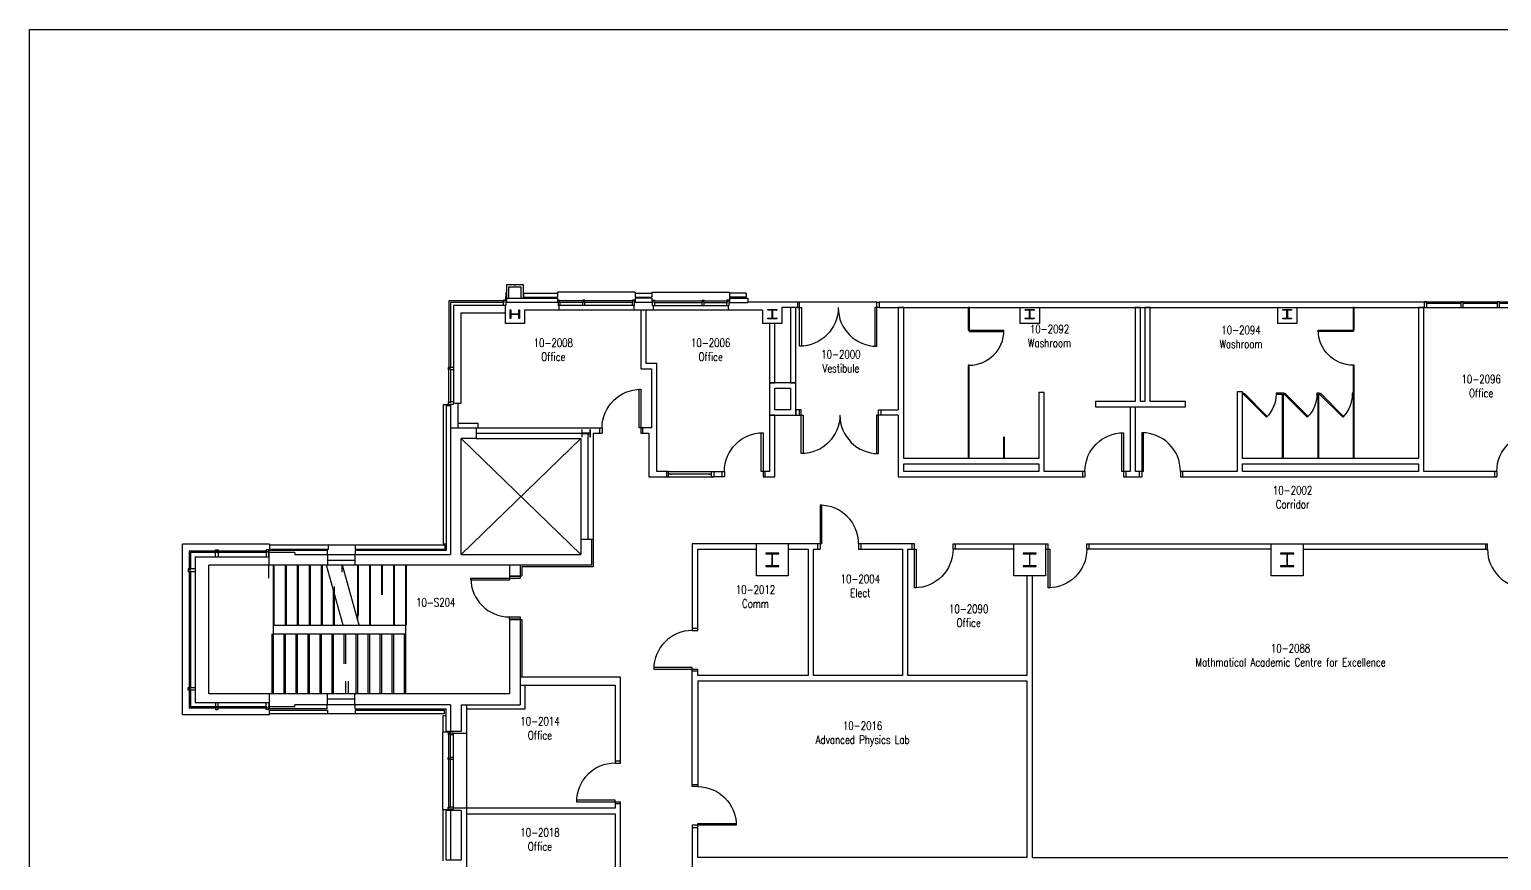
# Model space of a CAD drawing. Extents: x 11182 to 734459, y -1391328 to 152085.
# Drawn here: x 211178 to 245489, y -1088320 to -1068952 of the extents above; entities that cross this region are included whole.
import ezdxf
from ezdxf.enums import TextEntityAlignment as Align

# ---------------------------------------------------------------- set-up
doc = ezdxf.new("R2010")
doc.units = 0
doc.header["$LTSCALE"] = 500
doc.header["$MEASUREMENT"] = 0
doc.layers.add('0_Defpoints', color=106, linetype='CONTINUOUS', plot=False)
for name, color, linetype in [('0_room_data', 7, 'CONTINUOUS'), ('1_Wall_Exist', 251, 'CONTINUOUS'), ('3_Text', 7, 'CONTINUOUS')]:
    doc.layers.add(name, color=color, linetype=linetype)
doc.styles.add('1_200', font='simplex.shx', dxfattribs={"width": 0.75, "height": 460})

# ---------------------------------------------------------------- blocks, each defined once
blk = doc.blocks.new('room_data')
at = {"layer": '3_Text', "style": '1_200', "width": 0.75}
for tag, p in [('ROOMNUM', (0, 0)), ('ROOMUSE', (0, -575))]:
    blk.add_attdef(tag, text='', height=345, dxfattribs=at).set_placement(p, align=Align.MIDDLE_CENTER)

msp = doc.modelspace()

# ---------------------------------------------------------------- linework, layer by layer
at = {"layer": '0_Defpoints'}
msp.add_lwpolyline([(211178, -1068952), (268813, -1068952), (268813, -1105967), (211178, -1105967)], close=True, dxfattribs=at)
at = {"layer": '1_Wall_Exist'}
for p, q in [((222296, -1074898), (222296, -1075313)), ((222296, -1074898), (222486, -1074898)), ((222486, -1074898), (222486, -1074908)), ((222486, -1074908), (222496, -1074908)), ((222496, -1074908), (222496, -1074898)), ((222496, -1074898), (222686, -1074898)), ((222686, -1074898), (222686, -1075213)), ((222245, -1075276), (220954, -1075276)), ((220954, -1075276), (220954, -1076844)), ((222281, -1075257), (222231, -1075257)), ((222231, -1075276), (222231, -1075257)), ((222245, -1075313), (222245, -1075276)), ((222284, -1075263), (222269, -1075263)), ((222269, -1075263), (222269, -1075264)), ((222269, -1075264), (222285, -1075264)), ((222281, -1075257), (222281, -1075386)), ((222289, -1075079), (222284, -1075263)), ((222285, -1075264), (222290, -1075080)), ((222294, -1075079), (222289, -1075079)), ((222290, -1075080), (222293, -1075080)), ((222293, -1075080), (222293, -1075088)), ((222293, -1075088), (222294, -1075088)), ((222294, -1075088), (222294, -1075079)), ((222296, -1075213), (223486, -1075213)), ((222350, -1075213), (222350, -1074952)), ((222350, -1074952), (222632, -1074952)), ((222632, -1074952), (222632, -1075213)), ((222696, -1075098), (223486, -1075098)), ((222696, -1075098), (222696, -1075188)), ((222696, -1075188), (223486, -1075188)), ((223486, -1075073), (223486, -1075188)), ((225296, -1075073), (223486, -1075073)), ((223486, -1075213), (223486, -1075313)), ((223501, -1075257), (223501, -1075386)), ((223501, -1075257), (223551, -1075257)), ((224090, -1075276), (223538, -1075276)), ((223538, -1075313), (223538, -1075276)), ((223551, -1075276), (223551, -1075257)), ((224126, -1075257), (224076, -1075257)), ((224076, -1075276), (224076, -1075257)), ((224090, -1075313), (224090, -1075276)), ((225245, -1075276), (224115, -1075276)), ((224115, -1075313), (224115, -1075276)), ((224126, -1075276), (224126, -1075257)), ((225281, -1075257), (225231, -1075257)), ((225231, -1075276), (225231, -1075257)), ((225245, -1075313), (225245, -1075276)), ((225281, -1075386), (225281, -1075257)), ((225296, -1075073), (225296, -1075188)), ((225296, -1075098), (225686, -1075098)), ((225296, -1075188), (225686, -1075188)), ((225686, -1075213), (225296, -1075213)), ((225296, -1075213), (225296, -1075313)), ((225686, -1075073), (225686, -1075188)), ((225686, -1075073), (227496, -1075073)), ((225686, -1075213), (225686, -1075313)), ((225701, -1075257), (225751, -1075257)), ((225701, -1075386), (225701, -1075257)), ((225738, -1075276), (226868, -1075276)), ((225738, -1075313), (225738, -1075276)), ((225751, -1075276), (225751, -1075257)), ((226856, -1075257), (226906, -1075257)), ((226856, -1075276), (226856, -1075257)), ((226868, -1075313), (226868, -1075276)), ((226893, -1075276), (227445, -1075276)), ((226893, -1075313), (226893, -1075276)), ((226906, -1075276), (226906, -1075257)), ((227481, -1075257), (227431, -1075257)), ((227431, -1075276), (227431, -1075257)), ((227445, -1075313), (227445, -1075276)), ((227481, -1075257), (227481, -1075386)), ((227496, -1075073), (227496, -1075188)), ((227886, -1075098), (227496, -1075098)), ((227886, -1075188), (227496, -1075188)), ((227496, -1075213), (227496, -1075313)), ((227496, -1075213), (227920, -1075213)), ((227886, -1075098), (227886, -1075188)), ((227920, -1075213), (227920, -1075313)), ((222245, -1075313), (220991, -1075313)), ((220991, -1075313), (220991, -1076844)), ((222281, -1075386), (221064, -1075386)), ((221064, -1075386), (221064, -1077683)), ((221232, -1075554), (222265, -1075554)), ((221232, -1075554), (221232, -1077667)), ((222231, -1075386), (222231, -1075313)), ((222265, -1075386), (222265, -1075804)), ((223501, -1075313), (222281, -1075313)), ((222383, -1075691), (222383, -1075485)), ((222383, -1075485), (222397, -1075485)), ((222400, -1075488), (222400, -1075580)), ((222400, -1075596), (222400, -1075688)), ((222403, -1075583), (222579, -1075583)), ((222579, -1075593), (222403, -1075593)), ((222582, -1075580), (222582, -1075488)), ((222582, -1075688), (222582, -1075596)), ((222585, -1075485), (222599, -1075485)), ((222599, -1075485), (222599, -1075691)), ((222717, -1075494), (222717, -1075804)), ((228265, -1075494), (222717, -1075494)), ((225281, -1075386), (223501, -1075386)), ((223517, -1075386), (223517, -1075494)), ((224090, -1075313), (223538, -1075313)), ((223551, -1075386), (223551, -1075313)), ((224076, -1075386), (224076, -1075313)), ((225245, -1075313), (224115, -1075313)), ((224126, -1075386), (224126, -1075313)), ((225231, -1075386), (225231, -1075313)), ((225265, -1075386), (225265, -1075494)), ((225701, -1075313), (225281, -1075313)), ((225429, -1075494), (225429, -1076864)), ((225554, -1076739), (225554, -1075494)), ((225701, -1075386), (227481, -1075386)), ((225717, -1075386), (225717, -1075494)), ((225738, -1075313), (226868, -1075313)), ((225751, -1075386), (225751, -1075313)), ((226856, -1075386), (226856, -1075313)), ((226893, -1075313), (227445, -1075313)), ((226906, -1075386), (226906, -1075313)), ((227431, -1075386), (227431, -1075313)), ((227465, -1075386), (227465, -1075494)), ((227481, -1075313), (227923, -1075313)), ((229079, -1075310), (227920, -1075310)), ((228265, -1075494), (228265, -1075804)), ((228388, -1075494), (228388, -1075480)), ((228388, -1075480), (228594, -1075480)), ((228483, -1075497), (228391, -1075497)), ((228486, -1075675), (228486, -1075500)), ((228496, -1075500), (228496, -1075675)), ((228591, -1075497), (228499, -1075497)), ((228594, -1075480), (228594, -1075494)), ((228717, -1075435), (228717, -1075804)), ((229079, -1075435), (228717, -1075435)), ((229044, -1075435), (228919, -1075435)), ((228919, -1075435), (228919, -1077188)), ((229044, -1077938), (229044, -1075435)), ((229079, -1075310), (229079, -1075435)), ((229129, -1075310), (229079, -1075310)), ((229079, -1075310), (229079, -1075435)), ((229079, -1075435), (229174, -1075435)), ((230929, -1075310), (229129, -1075310)), ((229129, -1076335), (229129, -1075310)), ((229174, -1075435), (229174, -1076335)), ((230929, -1075435), (230885, -1075435)), ((230885, -1075435), (230885, -1076335)), ((230929, -1076335), (230929, -1075310)), ((230929, -1075310), (230980, -1075310)), ((230980, -1075435), (230929, -1075435)), ((230980, -1075310), (230980, -1075434)), ((243696, -1075310), (230980, -1075310)), ((230980, -1075310), (230980, -1075435)), ((230980, -1075434), (243696, -1075434)), ((231554, -1075434), (231429, -1075434)), ((231429, -1075434), (231429, -1077813)), ((231554, -1078950), (231554, -1075434)), ((233079, -1075434), (233054, -1075434)), ((233054, -1075434), (233054, -1075963)), ((233079, -1075434), (233079, -1075988)), ((234265, -1075434), (234265, -1075804)), ((234388, -1075494), (234388, -1075480)), ((234388, -1075480), (234594, -1075480)), ((234483, -1075497), (234391, -1075497)), ((234486, -1075675), (234486, -1075500)), ((234496, -1075500), (234496, -1075675)), ((234591, -1075497), (234499, -1075497)), ((234594, -1075480), (234594, -1075494)), ((234717, -1075434), (234717, -1075804)), ((237075, -1075434), (236950, -1075434)), ((236950, -1075434), (236950, -1077625)), ((237075, -1077625), (237075, -1075434)), ((237300, -1075434), (237175, -1075434)), ((237175, -1075434), (237175, -1077625)), ((237300, -1077625), (237300, -1075434)), ((240265, -1075434), (240265, -1075804)), ((240388, -1075494), (240388, -1075480)), ((240388, -1075480), (240594, -1075480)), ((240483, -1075497), (240391, -1075497)), ((240486, -1075675), (240486, -1075500)), ((240496, -1075500), (240496, -1075675)), ((240591, -1075497), (240499, -1075497)), ((240594, -1075480), (240594, -1075494)), ((240717, -1075434), (240717, -1075804)), ((242054, -1075434), (242028, -1075434)), ((242028, -1075434), (242028, -1075988)), ((242054, -1075963), (242054, -1075434)), ((243679, -1075434), (243554, -1075434)), ((243554, -1075434), (243554, -1078950)), ((243679, -1079250), (243679, -1075434)), ((243696, -1075289), (243748, -1075289)), ((243696, -1075434), (243696, -1075289)), ((243696, -1075434), (250214, -1075434)), ((243732, -1075332), (243732, -1075304)), ((244545, -1075304), (243732, -1075304)), ((243732, -1075332), (244545, -1075332)), ((243748, -1075304), (243748, -1075289)), ((243748, -1075434), (243748, -1075332)), ((244545, -1075434), (244545, -1075289)), ((244545, -1075289), (244595, -1075289)), ((244595, -1075434), (244595, -1075289)), ((245390, -1075304), (244595, -1075304)), ((244595, -1075332), (245390, -1075332)), ((245390, -1075289), (245442, -1075289)), ((245392, -1075434), (245392, -1075289)), ((245442, -1075434), (245442, -1075289)), ((246250, -1075304), (245442, -1075304)), ((245442, -1075332), (246250, -1075332)), ((222717, -1075804), (222265, -1075804)), ((222397, -1075691), (222383, -1075691)), ((222599, -1075691), (222585, -1075691)), ((228717, -1075804), (228265, -1075804)), ((228388, -1075696), (228388, -1075681)), ((228594, -1075696), (228388, -1075696)), ((228391, -1075678), (228483, -1075678)), ((228426, -1075804), (228426, -1079250)), ((228499, -1075678), (228591, -1075678)), ((228551, -1077188), (228551, -1075804)), ((228594, -1075681), (228594, -1075696)), ((233054, -1075963), (233892, -1075963)), ((233892, -1075988), (233892, -1075963)), ((234717, -1075804), (234265, -1075804)), ((234388, -1075696), (234388, -1075681)), ((234594, -1075696), (234388, -1075696)), ((234391, -1075678), (234483, -1075678)), ((234499, -1075678), (234591, -1075678)), ((234594, -1075681), (234594, -1075696)), ((240717, -1075804), (240265, -1075804)), ((240388, -1075696), (240388, -1075681)), ((240594, -1075696), (240388, -1075696)), ((240391, -1075678), (240483, -1075678)), ((240499, -1075678), (240591, -1075678)), ((240594, -1075681), (240594, -1075696)), ((241215, -1075988), (241215, -1075963)), ((241215, -1075963), (242054, -1075963)), ((233079, -1075988), (233892, -1075988)), ((242028, -1075988), (241215, -1075988)), ((229174, -1076335), (229129, -1076335)), ((230885, -1076335), (230929, -1076335)), ((220935, -1076833), (220935, -1076883)), ((220954, -1076833), (220935, -1076833)), ((220954, -1076883), (220935, -1076883)), ((220991, -1076844), (220954, -1076844)), ((220954, -1077644), (220954, -1076869)), ((220991, -1076869), (220954, -1076869)), ((221064, -1076833), (220991, -1076833)), ((220991, -1076869), (220991, -1077644)), ((221064, -1076883), (220991, -1076883)), ((225429, -1076864), (225676, -1076864)), ((225801, -1076739), (225554, -1076739)), ((225676, -1076864), (225676, -1078238)), ((225801, -1079250), (225801, -1076739)), ((233079, -1076775), (233054, -1076775)), ((233054, -1076775), (233054, -1078950)), ((233079, -1078950), (233079, -1076775)), ((242054, -1076775), (242028, -1076775)), ((242028, -1076775), (242028, -1077425)), ((242054, -1078950), (242054, -1076775)), ((229044, -1077188), (228426, -1077188)), ((228426, -1077188), (228551, -1077188)), ((228551, -1077313), (228919, -1077313)), ((228551, -1077813), (228551, -1077313)), ((228919, -1077188), (229044, -1077188)), ((228919, -1077313), (228919, -1077813)), ((220935, -1077633), (220935, -1077683)), ((220954, -1077633), (220935, -1077633)), ((220991, -1077644), (220954, -1077644)), ((221064, -1077633), (220991, -1077633)), ((221232, -1077667), (221093, -1077667)), ((221172, -1078238), (221172, -1077667)), ((225386, -1078238), (225386, -1077338)), ((225386, -1077338), (225426, -1077338)), ((225426, -1077338), (225426, -1078363)), ((234829, -1077410), (234704, -1077410)), ((234704, -1077410), (234704, -1078950)), ((234829, -1079250), (234829, -1077410)), ((236950, -1077625), (236025, -1077625)), ((236025, -1077625), (236025, -1077750)), ((237175, -1077625), (237075, -1077625)), ((238125, -1077625), (237300, -1077625)), ((238125, -1077750), (238125, -1077625)), ((239328, -1077399), (239328, -1079250)), ((239453, -1077399), (239328, -1077399)), ((239453, -1078950), (239453, -1077399)), ((239472, -1077425), (239453, -1077425)), ((239453, -1077450), (239472, -1077450)), ((239472, -1077450), (239472, -1077425)), ((239472, -1077450), (239490, -1077432)), ((240011, -1077989), (239472, -1077450)), ((239490, -1077432), (240029, -1077971)), ((240422, -1077425), (240234, -1077425)), ((240234, -1077425), (240234, -1077450)), ((240234, -1077450), (240378, -1077450)), ((240378, -1077450), (240378, -1078950)), ((240404, -1077450), (240422, -1077450)), ((240404, -1078950), (240404, -1077450)), ((240422, -1077450), (240422, -1077425)), ((240422, -1077450), (240440, -1077432)), ((240961, -1077989), (240422, -1077450)), ((240440, -1077432), (240979, -1077971)), ((241247, -1077425), (241184, -1077425)), ((241184, -1077425), (241184, -1077450)), ((241184, -1077450), (241203, -1077450)), ((241203, -1077450), (241203, -1078950)), ((241229, -1077450), (241247, -1077450)), ((241229, -1078950), (241229, -1077450)), ((241247, -1077450), (241247, -1077425)), ((241247, -1077450), (241265, -1077432)), ((241786, -1077989), (241247, -1077450)), ((241265, -1077432), (241804, -1077971)), ((242028, -1077425), (242009, -1077425)), ((242009, -1077425), (242009, -1077450)), ((242009, -1077450), (242028, -1077450)), ((242028, -1077450), (242028, -1078950)), ((220991, -1077698), (220821, -1077698)), ((220821, -1077698), (220821, -1080938)), ((220891, -1077713), (220891, -1081088)), ((220891, -1077713), (220991, -1077713)), ((220935, -1077683), (221064, -1077683)), ((220991, -1077683), (220991, -1081188)), ((228551, -1077938), (228426, -1077938)), ((228426, -1077938), (229044, -1077938)), ((228919, -1077813), (228551, -1077813)), ((228551, -1079375), (228551, -1077938)), ((229044, -1077813), (229044, -1077938)), ((229167, -1077813), (229044, -1077813)), ((229044, -1077938), (229211, -1077938)), ((229116, -1077813), (229116, -1077938)), ((229167, -1078838), (229167, -1077813)), ((229211, -1077938), (229211, -1078838)), ((231429, -1077938), (230922, -1077938)), ((230922, -1077938), (230922, -1078838)), ((230967, -1078838), (230967, -1077813)), ((230967, -1077813), (231429, -1077813)), ((231018, -1077813), (231018, -1077938)), ((231429, -1077938), (231429, -1079375)), ((236025, -1077750), (238125, -1077750)), ((236829, -1077750), (236829, -1079250)), ((236954, -1079250), (236954, -1077750)), ((240029, -1077971), (240011, -1077989)), ((240979, -1077971), (240961, -1077989)), ((241804, -1077971), (241786, -1077989)), ((220991, -1078238), (224526, -1078238)), ((221172, -1078130), (221638, -1078130)), ((221591, -1078238), (221591, -1078488)), ((221591, -1078363), (224189, -1078363)), ((221638, -1078238), (221638, -1078130)), ((224058, -1078280), (224050, -1078280)), ((224050, -1078280), (224050, -1078445)), ((224061, -1078357), (224061, -1078283)), ((224238, -1078360), (224064, -1078360)), ((224064, -1078366), (224238, -1078366)), ((224189, -1078363), (224189, -1080838)), ((224241, -1078283), (224241, -1078357)), ((224251, -1078280), (224244, -1078280)), ((224251, -1078445), (224251, -1078280)), ((224314, -1078363), (224314, -1081476)), ((224314, -1078363), (224526, -1078363)), ((224476, -1078363), (224476, -1078238)), ((224526, -1078238), (224526, -1078363)), ((225676, -1078238), (225386, -1078238)), ((225426, -1078363), (225617, -1078363)), ((225476, -1078363), (225476, -1078238)), ((225617, -1078363), (225617, -1079375)), ((228236, -1079250), (228236, -1078350)), ((228236, -1078350), (228276, -1078350)), ((228276, -1078350), (228276, -1079375)), ((236639, -1079250), (236639, -1078350)), ((236639, -1078350), (236679, -1078350)), ((236679, -1078350), (236679, -1079375)), ((237144, -1078350), (237104, -1078350)), ((237104, -1078350), (237104, -1079375)), ((237144, -1079250), (237144, -1078350)), ((221241, -1081188), (221241, -1078488)), ((224026, -1081188), (221241, -1078488)), ((224026, -1078488), (221241, -1081188)), ((221591, -1078488), (221241, -1078488)), ((221591, -1078488), (224026, -1078488)), ((224026, -1078488), (224026, -1080838)), ((224050, -1078445), (224058, -1078445)), ((224061, -1078442), (224061, -1078369)), ((224241, -1078369), (224241, -1078442)), ((224244, -1078445), (224251, -1078445)), ((233904, -1078450), (233879, -1078450)), ((233879, -1078450), (233879, -1078950)), ((233904, -1078950), (233904, -1078450)), ((229211, -1078838), (229167, -1078838)), ((230922, -1078838), (230967, -1078838)), ((234704, -1078950), (231554, -1078950)), ((243554, -1078950), (239453, -1078950)), ((225617, -1079375), (226076, -1079375)), ((226076, -1079250), (225801, -1079250)), ((226026, -1079250), (227126, -1079250)), ((226026, -1079250), (226026, -1079375)), ((226026, -1079375), (227126, -1079375)), ((226076, -1079375), (226076, -1079250)), ((227076, -1079250), (227376, -1079250)), ((227076, -1079375), (227076, -1079250)), ((227376, -1079375), (227076, -1079375)), ((227126, -1079250), (227126, -1079375)), ((227326, -1079375), (227326, -1079250)), ((227376, -1079250), (227376, -1079375)), ((228426, -1079250), (228236, -1079250)), ((228276, -1079375), (228551, -1079375)), ((228326, -1079375), (228326, -1079250)), ((231429, -1079375), (235779, -1079375)), ((231554, -1079250), (231554, -1079075)), ((231554, -1079075), (234704, -1079075)), ((234704, -1079250), (231554, -1079250)), ((234704, -1079075), (234704, -1079250)), ((235779, -1079250), (234829, -1079250)), ((235729, -1079375), (235729, -1079250)), ((235779, -1079250), (235779, -1079375)), ((236829, -1079250), (236639, -1079250)), ((236679, -1079375), (237104, -1079375)), ((236729, -1079250), (236729, -1079375)), ((237144, -1079250), (236954, -1079250)), ((237054, -1079375), (237054, -1079250)), ((239328, -1079250), (238004, -1079250)), ((238004, -1079250), (238004, -1079375)), ((238004, -1079375), (243679, -1079375)), ((238054, -1079250), (238054, -1079375)), ((239453, -1079250), (239453, -1079075)), ((239453, -1079075), (243554, -1079075)), ((243554, -1079250), (239453, -1079250)), ((243554, -1079075), (243554, -1079250)), ((245379, -1079250), (243679, -1079250)), ((243679, -1079375), (245379, -1079375)), ((245329, -1079375), (245329, -1079250)), ((245379, -1079250), (245379, -1079375)), ((229644, -1080040), (229604, -1080040)), ((229604, -1080040), (229604, -1081065)), ((229644, -1080940), (229644, -1080040)), ((214746, -1084928), (214746, -1080948)), ((216771, -1080948), (214746, -1080948)), ((214905, -1081107), (214905, -1081540)), ((216711, -1081107), (214905, -1081107)), ((215513, -1081107), (215513, -1081079)), ((215513, -1081079), (215577, -1081079)), ((215530, -1081107), (215513, -1081107)), ((215530, -1081138), (215530, -1081107)), ((215558, -1081107), (215558, -1081138)), ((215577, -1081079), (215577, -1081107)), ((216756, -1081079), (216692, -1081079)), ((216692, -1081079), (216692, -1081107)), ((216711, -1081107), (216711, -1081138)), ((216739, -1081138), (216739, -1081107)), ((216739, -1081107), (216756, -1081107)), ((216756, -1081107), (216756, -1081079)), ((216766, -1081438), (216766, -1081088)), ((216766, -1081088), (218121, -1081088)), ((216771, -1080948), (216771, -1081063)), ((218151, -1080973), (216771, -1080973)), ((216771, -1081063), (218151, -1081063)), ((218121, -1081088), (218121, -1081188)), ((218771, -1080973), (218151, -1080973)), ((218151, -1081063), (218151, -1080973)), ((220866, -1080973), (218771, -1080973)), ((218771, -1080973), (218771, -1081063)), ((218771, -1081063), (220866, -1081063)), ((218771, -1081088), (218771, -1081188)), ((218771, -1081088), (220891, -1081088)), ((220821, -1080938), (220891, -1080938)), ((220866, -1081063), (220866, -1080973)), ((224026, -1080838), (224026, -1081188)), ((224314, -1080838), (224026, -1080838)), ((224276, -1080838), (224276, -1081438)), ((229644, -1080940), (226628, -1080940)), ((226628, -1080940), (226628, -1082959)), ((226753, -1081065), (228120, -1081065)), ((226753, -1082959), (226753, -1081065)), ((228120, -1081686), (228120, -1080940)), ((228863, -1080940), (228863, -1081686)), ((228863, -1081065), (229329, -1081065)), ((229329, -1081065), (229329, -1084009)), ((229454, -1081065), (229604, -1081065)), ((229454, -1084009), (229454, -1081065)), ((229554, -1081065), (229554, -1080940)), ((231804, -1080940), (230504, -1080940)), ((230504, -1080940), (230504, -1081065)), ((230504, -1081065), (231529, -1081065)), ((230554, -1080940), (230554, -1081065)), ((231529, -1081065), (231529, -1084009)), ((231654, -1084009), (231654, -1081065)), ((231654, -1081065), (231844, -1081065)), ((231754, -1081065), (231754, -1080940)), ((231804, -1081965), (231804, -1080940)), ((231844, -1081065), (231844, -1081965)), ((232704, -1080940), (234921, -1080940)), ((232704, -1081065), (232704, -1080940)), ((234120, -1081065), (232704, -1081065)), ((232754, -1080940), (232754, -1081065)), ((234120, -1081686), (234120, -1080940)), ((234863, -1080940), (234863, -1081686)), ((234863, -1081065), (234961, -1081065)), ((234871, -1081065), (234871, -1080940)), ((234921, -1081965), (234921, -1080940)), ((234961, -1081065), (234961, -1081965)), ((235821, -1080940), (245162, -1080940)), ((235821, -1081065), (235821, -1080940)), ((240120, -1081065), (235821, -1081065)), ((235871, -1080940), (235871, -1081065)), ((240120, -1081686), (240120, -1080940)), ((240863, -1080940), (240863, -1081686)), ((240863, -1081065), (245162, -1081065)), ((245112, -1080940), (245112, -1081065)), ((245162, -1081065), (245162, -1080940)), ((214936, -1081138), (214936, -1081540)), ((216699, -1081138), (214936, -1081138)), ((215038, -1081240), (215038, -1084636)), ((215038, -1081240), (216756, -1081240)), ((215361, -1084438), (215361, -1081438)), ((224276, -1081438), (215361, -1081438)), ((215513, -1081240), (215513, -1081138)), ((215558, -1081138), (215577, -1081138)), ((215577, -1081138), (215577, -1081240)), ((216711, -1081138), (216692, -1081138)), ((216692, -1081138), (216692, -1081240)), ((216756, -1081138), (216739, -1081138)), ((216748, -1081438), (216748, -1081738)), ((216756, -1081240), (216756, -1081138)), ((217366, -1081138), (216766, -1081138)), ((216861, -1081438), (216861, -1084438)), ((216886, -1082838), (216886, -1081438)), ((217141, -1081438), (217141, -1082838)), ((217166, -1082838), (217166, -1081438)), ((217366, -1081138), (217366, -1081188)), ((217366, -1081188), (220991, -1081188)), ((217421, -1081438), (217421, -1082838)), ((217446, -1082838), (217446, -1081438)), ((217701, -1081438), (217701, -1082838)), ((217726, -1082838), (217726, -1081438)), ((217981, -1081438), (217981, -1082838)), ((218006, -1082838), (218006, -1081438)), ((218487, -1082838), (218100, -1081438)), ((218126, -1081188), (218126, -1081438)), ((218126, -1081321), (218766, -1081321)), ((218466, -1081596), (218466, -1081438)), ((218860, -1082838), (218472, -1081438)), ((218766, -1081188), (218766, -1081438)), ((218821, -1081438), (218821, -1082698)), ((218846, -1082607), (218846, -1081438)), ((219101, -1081438), (219101, -1082838)), ((219126, -1082838), (219126, -1081438)), ((219381, -1081438), (219381, -1082125)), ((219406, -1082125), (219406, -1081438)), ((219661, -1081438), (219661, -1082838)), ((219686, -1082838), (219686, -1081438)), ((219941, -1081438), (219941, -1084438)), ((219966, -1082838), (219966, -1081438)), ((221241, -1081188), (224026, -1081188)), ((222366, -1081438), (222366, -1081683)), ((222616, -1081438), (222616, -1081683)), ((228645, -1081156), (228338, -1081156)), ((228338, -1081156), (228338, -1081172)), ((228341, -1081175), (228482, -1081175)), ((228482, -1081451), (228341, -1081451)), ((228485, -1081178), (228485, -1081448)), ((228497, -1081448), (228497, -1081178)), ((228500, -1081175), (228642, -1081175)), ((228642, -1081451), (228500, -1081451)), ((228645, -1081172), (228645, -1081156)), ((234645, -1081156), (234338, -1081156)), ((234338, -1081156), (234338, -1081172)), ((234341, -1081175), (234482, -1081175)), ((234482, -1081451), (234341, -1081451)), ((234485, -1081178), (234485, -1081448)), ((234497, -1081448), (234497, -1081178)), ((234500, -1081175), (234642, -1081175)), ((234642, -1081451), (234500, -1081451)), ((234645, -1081172), (234645, -1081156)), ((240645, -1081156), (240338, -1081156)), ((240338, -1081156), (240338, -1081172)), ((240341, -1081175), (240482, -1081175)), ((240482, -1081451), (240341, -1081451)), ((240485, -1081178), (240485, -1081448)), ((240497, -1081448), (240497, -1081178)), ((240500, -1081175), (240642, -1081175)), ((240642, -1081451), (240500, -1081451)), ((240645, -1081172), (240645, -1081156)), ((214905, -1081523), (214877, -1081523)), ((214877, -1081523), (214877, -1081587)), ((214877, -1081587), (214905, -1081587)), ((214905, -1081540), (214905, -1081523)), ((214936, -1081540), (214905, -1081540)), ((214905, -1081568), (214905, -1084308)), ((214905, -1081568), (214936, -1081568)), ((215038, -1081523), (214936, -1081523)), ((214936, -1081523), (214936, -1081540)), ((214936, -1081568), (214936, -1084308)), ((214936, -1081568), (214936, -1081587)), ((214936, -1081587), (215038, -1081587)), ((221466, -1081788), (221466, -1081743)), ((221466, -1081743), (222616, -1081743)), ((222366, -1081788), (221466, -1081788)), ((222366, -1081683), (222654, -1081683)), ((222366, -1081693), (222366, -1081788)), ((222366, -1081693), (222616, -1081693)), ((222616, -1081693), (222616, -1081743)), ((222654, -1081476), (222654, -1081683)), ((224314, -1081476), (222654, -1081476)), ((228863, -1081686), (228120, -1081686)), ((228338, -1081454), (228338, -1081470)), ((228338, -1081470), (228645, -1081470)), ((228645, -1081470), (228645, -1081454)), ((234863, -1081686), (234120, -1081686)), ((234338, -1081454), (234338, -1081470)), ((234338, -1081470), (234645, -1081470)), ((234428, -1081686), (234428, -1084009)), ((234553, -1088248), (234553, -1081686)), ((234645, -1081470), (234645, -1081454)), ((240863, -1081686), (240120, -1081686)), ((240338, -1081454), (240338, -1081470)), ((240338, -1081470), (240645, -1081470)), ((240645, -1081470), (240645, -1081454)), ((218261, -1082021), (218261, -1082838)), ((218286, -1082838), (218286, -1081931)), ((231844, -1081965), (231804, -1081965)), ((234961, -1081965), (234921, -1081965)), ((222366, -1082693), (222366, -1082643)), ((222366, -1082643), (222616, -1082643)), ((222616, -1082693), (222366, -1082693)), ((222366, -1082703), (222654, -1082703)), ((222366, -1082703), (222366, -1084438)), ((222616, -1082643), (222616, -1082693)), ((222616, -1082703), (222616, -1084688)), ((222654, -1082703), (222654, -1084049)), ((216836, -1084438), (216836, -1083038)), ((216861, -1082838), (219941, -1082838)), ((216861, -1083038), (219941, -1083038)), ((217116, -1084438), (217116, -1083038)), ((217141, -1083038), (217141, -1084438)), ((217396, -1084438), (217396, -1083038)), ((217421, -1083038), (217421, -1084438)), ((217676, -1084438), (217676, -1083038)), ((217701, -1083038), (217701, -1084438)), ((217956, -1084438), (217956, -1083038)), ((217981, -1083038), (217981, -1084438)), ((218236, -1084438), (218236, -1083038)), ((218261, -1083038), (218261, -1084438)), ((218516, -1083736), (218516, -1083038)), ((218541, -1083038), (218541, -1083736)), ((218796, -1084438), (218796, -1083038)), ((218821, -1083038), (218821, -1084438)), ((219076, -1084438), (219076, -1083038)), ((219101, -1083038), (219101, -1084438)), ((219356, -1084438), (219356, -1083038)), ((219381, -1083038), (219381, -1084438)), ((219636, -1084438), (219636, -1083038)), ((219661, -1083038), (219661, -1084438)), ((219916, -1084438), (219916, -1083038)), ((226753, -1082909), (226628, -1082909)), ((226628, -1082959), (226753, -1082959)), ((226628, -1083819), (225728, -1083819)), ((225728, -1083819), (225728, -1083859)), ((226628, -1086598), (226628, -1083819)), ((218541, -1084136), (218541, -1084438)), ((218616, -1084438), (218616, -1084136)), ((224951, -1084049), (222616, -1084049)), ((222616, -1084049), (222616, -1084233)), ((224951, -1086052), (224951, -1084049)), ((225728, -1083859), (226753, -1083859)), ((226753, -1083909), (226628, -1083909)), ((226753, -1084009), (226753, -1083859)), ((229329, -1084009), (226753, -1084009)), ((226753, -1084134), (234428, -1084134)), ((226753, -1084134), (226753, -1086598)), ((231529, -1084009), (229454, -1084009)), ((234428, -1084009), (231654, -1084009)), ((234428, -1084134), (234428, -1088248)), ((214877, -1084353), (214877, -1084289)), ((214877, -1084289), (214905, -1084289)), ((214905, -1084353), (214877, -1084353)), ((214905, -1084308), (214936, -1084308)), ((214905, -1084336), (214905, -1084769)), ((214936, -1084336), (214905, -1084336)), ((214905, -1084336), (214905, -1084353)), ((214936, -1084308), (214936, -1084289)), ((214936, -1084289), (215038, -1084289)), ((214936, -1084336), (214936, -1084738)), ((214936, -1084353), (214936, -1084336)), ((215038, -1084353), (214936, -1084353)), ((222366, -1084438), (215361, -1084438)), ((216766, -1084438), (216766, -1084788)), ((218126, -1084688), (218126, -1084438)), ((218766, -1084688), (218766, -1084438)), ((222616, -1084233), (224826, -1084233)), ((222724, -1084233), (222724, -1084796)), ((224826, -1084233), (224826, -1086052)), ((216711, -1084769), (214905, -1084769)), ((216699, -1084738), (214936, -1084738)), ((215038, -1084636), (216756, -1084636)), ((215513, -1084636), (215513, -1084738)), ((215513, -1084738), (215530, -1084738)), ((215530, -1084769), (215513, -1084769)), ((215513, -1084769), (215513, -1084797)), ((215513, -1084797), (215577, -1084797)), ((215530, -1084738), (215530, -1084769)), ((215558, -1084769), (215558, -1084738)), ((215577, -1084738), (215577, -1084636)), ((215577, -1084797), (215577, -1084769)), ((216692, -1084738), (216692, -1084636)), ((216711, -1084738), (216692, -1084738)), ((216692, -1084797), (216692, -1084769)), ((216756, -1084797), (216692, -1084797)), ((216711, -1084769), (216711, -1084738)), ((216756, -1084738), (216739, -1084738)), ((216739, -1084738), (216739, -1084769)), ((216739, -1084769), (216756, -1084769)), ((216756, -1084636), (216756, -1084738)), ((216756, -1084769), (216756, -1084797)), ((217366, -1084738), (216766, -1084738)), ((218121, -1084788), (216766, -1084788)), ((216771, -1084928), (216771, -1084813)), ((216771, -1084813), (218126, -1084813)), ((217366, -1084738), (217366, -1084688)), ((220991, -1084688), (217366, -1084688)), ((218121, -1084788), (218121, -1084688)), ((218126, -1084555), (218766, -1084555)), ((218126, -1084813), (218126, -1084903)), ((218771, -1084788), (218771, -1084688)), ((218771, -1084788), (220891, -1084788)), ((218776, -1084903), (218776, -1084813)), ((218776, -1084813), (220841, -1084813)), ((220841, -1084813), (220841, -1084903)), ((220891, -1085313), (220891, -1084788)), ((220991, -1084688), (220991, -1085313)), ((221241, -1084688), (221241, -1085313)), ((221241, -1084688), (222616, -1084688)), ((221362, -1084688), (221362, -1094903)), ((222724, -1084796), (221362, -1084796)), ((216771, -1084928), (214746, -1084928)), ((220841, -1084903), (216771, -1084903)), ((220822, -1085328), (220822, -1084938)), ((220822, -1084938), (220891, -1084938)), ((220992, -1085328), (220811, -1085328)), ((220811, -1087138), (220811, -1085328)), ((221241, -1085313), (220891, -1085313)), ((220935, -1085343), (221064, -1085343)), ((220935, -1085343), (220935, -1085393)), ((220954, -1085393), (220935, -1085393)), ((220954, -1085932), (220954, -1085379)), ((220991, -1085379), (220954, -1085379)), ((220991, -1085932), (220991, -1085379)), ((221064, -1085393), (220991, -1085393)), ((221064, -1087123), (221064, -1085343)), ((221362, -1085363), (221064, -1085363)), ((220935, -1085968), (220935, -1085918)), ((220954, -1085918), (220935, -1085918)), ((220954, -1085968), (220935, -1085968)), ((220991, -1085932), (220954, -1085932)), ((220954, -1087087), (220954, -1085957)), ((220991, -1085957), (220954, -1085957)), ((221064, -1085918), (220991, -1085918)), ((220991, -1087087), (220991, -1085957)), ((221064, -1085968), (220991, -1085968)), ((224951, -1086002), (224826, -1086002)), ((224826, -1086052), (224951, -1086052)), ((226628, -1086548), (226753, -1086548)), ((226753, -1086598), (226628, -1086598)), ((224826, -1086912), (223926, -1086912)), ((223926, -1086912), (223926, -1086952)), ((224826, -1086952), (224826, -1086912)), ((220992, -1087138), (220811, -1087138)), ((220822, -1088328), (220822, -1087138)), ((220891, -1088313), (220891, -1087153)), ((221241, -1087153), (220891, -1087153)), ((220935, -1087123), (220935, -1087073)), ((220954, -1087073), (220935, -1087073)), ((221064, -1087123), (220935, -1087123)), ((220991, -1087087), (220954, -1087087)), ((221064, -1087073), (220991, -1087073)), ((220991, -1087153), (220991, -1088313)), ((221362, -1087103), (221064, -1087103)), ((221241, -1087153), (221241, -1088313)), ((221362, -1087103), (221362, -1087228)), ((224826, -1087103), (221362, -1087103)), ((221362, -1087228), (224826, -1087228)), ((223926, -1086952), (224951, -1086952)), ((224826, -1086952), (224826, -1087103)), ((224951, -1087002), (224826, -1087002)), ((224826, -1087228), (224826, -1089053)), ((224951, -1089053), (224951, -1086952)), ((226628, -1087498), (226628, -1095686)), ((227653, -1087498), (226628, -1087498)), ((226628, -1087548), (226753, -1087548)), ((226753, -1088248), (226753, -1087458)), ((226753, -1087458), (227653, -1087458)), ((227653, -1087458), (227653, -1087498)), ((221241, -1088313), (220891, -1088313)), ((234428, -1088248), (226753, -1088248)), ((234553, -1088248), (246428, -1088248))]:
    msp.add_line(p, q, dxfattribs=at)
at = {"layer": '1_Wall_Exist', "extrusion": (1e-16, 1, 0)}
msp.add_line((227076, -1079313), (226076, -1079313), dxfattribs=at)
at = {"layer": '1_Wall_Exist'}
for centre, radius, start, end in [((222397, -1075488), 3, 0, 90), ((222403, -1075580), 3, 180, 270), ((222403, -1075596), 3, 90, 180), ((222579, -1075580), 3, 270, 0), ((222579, -1075596), 3, 0, 90), ((222585, -1075488), 3, 90, 180), ((228391, -1075494), 3, 180, 270), ((228483, -1075500), 3, 0, 90), ((228499, -1075500), 3, 90, 180), ((228591, -1075494), 3, 270, 0), ((230929, -1075435), 900, 180, 270), ((234391, -1075494), 3, 180, 270), ((234483, -1075500), 3, 0, 90), ((234499, -1075500), 3, 90, 180), ((234591, -1075494), 3, 270, 0), ((240391, -1075494), 3, 180, 270), ((240483, -1075500), 3, 0, 90), ((240499, -1075500), 3, 90, 180), ((240591, -1075494), 3, 270, 0), ((222397, -1075688), 3, 270, 0), ((222585, -1075688), 3, 180, 270), ((228391, -1075681), 3, 90, 180), ((228483, -1075675), 3, 270, 0), ((228499, -1075675), 3, 180, 270), ((228591, -1075681), 3, 0, 90), ((233079, -1075963), 813, 270, 0), ((234391, -1075681), 3, 90, 180), ((234483, -1075675), 3, 270, 0), ((234499, -1075675), 3, 180, 270), ((234591, -1075681), 3, 0, 90), ((240391, -1075681), 3, 90, 180), ((240483, -1075675), 3, 270, 0), ((240499, -1075675), 3, 180, 270), ((240591, -1075681), 3, 0, 90), ((230967, -1077938), 900, 180, 270), ((224058, -1078283), 3, 0, 90), ((224064, -1078357), 3, 180, 270), ((224064, -1078369), 3, 90, 180), ((224238, -1078357), 3, 270, 0), ((224238, -1078369), 3, 0, 90), ((224244, -1078283), 3, 90, 180), ((237104, -1079250), 900, 0, 90), ((224058, -1078442), 3, 270, 0), ((224244, -1078442), 3, 180, 270), ((229604, -1080940), 900, 0, 90), ((246062, -1081065), 900, 180, 270), ((228341, -1081172), 3, 180, 270), ((228341, -1081454), 3, 90, 180), ((228482, -1081178), 3, 0, 90), ((228482, -1081448), 3, 270, 0), ((228500, -1081178), 3, 90, 180), ((228500, -1081448), 3, 180, 270), ((228642, -1081172), 3, 270, 0), ((228642, -1081454), 3, 0, 90), ((234341, -1081172), 3, 180, 270), ((234341, -1081454), 3, 90, 180), ((234482, -1081178), 3, 0, 90), ((234482, -1081448), 3, 270, 0), ((234500, -1081178), 3, 90, 180), ((234500, -1081448), 3, 180, 270), ((234642, -1081172), 3, 270, 0), ((234642, -1081454), 3, 0, 90), ((240341, -1081172), 3, 180, 270), ((240341, -1081454), 3, 90, 180), ((240482, -1081178), 3, 0, 90), ((240482, -1081448), 3, 270, 0), ((240500, -1081178), 3, 90, 180), ((240500, -1081448), 3, 180, 270), ((240642, -1081172), 3, 270, 0), ((240642, -1081454), 3, 0, 90), ((222366, -1081743), 900, 180, 270), ((226628, -1083859), 900, 90, 180), ((224826, -1086952), 900, 89.9998, 179.9998)]:
    msp.add_arc(centre, radius, start, end, dxfattribs=at)
at = {"layer": '1_Wall_Exist', "extrusion": (0, 0, -1)}
for centre, radius, start, end in [((-229129, -1075435), 900, 180, 270), ((-242028, -1075963), 813, 270, 0), ((-225426, -1078238), 900, 0, 90), ((-239472, -1077450), 762, 180, 225), ((-240422, -1077450), 762, 180, 225), ((-241247, -1077450), 762, 180, 225), ((-229167, -1077938), 900, 180, 270), ((-228276, -1079250), 900, 0, 90), ((-236679, -1079250), 900, 0, 90), ((-246279, -1079250), 900, 0, 90), ((-231804, -1081065), 900, 180, 270), ((-234921, -1081065), 900, 180, 270), ((-226753, -1087498), 900, 90, 180)]:
    msp.add_arc(centre, radius, start, end, dxfattribs=at)
at = {"layer": '1_Wall_Exist'}
for p in [(226126, -1079313), (227026, -1079313)]:
    msp.add_point(p, dxfattribs=at)

# ---------------------------------------------------------------- block references
at = {"layer": '0_room_data', "xscale": 0.5657139806978375, "yscale": 0.5657139806978375, "zscale": 0.5657139806978375}
for p, values in [((234955, -1075933), {'ROOMNUM': '10-2092', 'ROOMUSE': 'Washroom'}), ((239416, -1075957), {'ROOMNUM': '10-2094', 'ROOMUSE': 'Washroom'}), ((223388, -1076254), {'ROOMNUM': '10-2008', 'ROOMUSE': 'Office'}), ((227056, -1076254), {'ROOMNUM': '10-2006', 'ROOMUSE': 'Office'}), ((230091, -1076522), {'ROOMNUM': '10-2000', 'ROOMUSE': 'Vestibule'}), ((245013, -1077100), {'ROOMNUM': '10-2096', 'ROOMUSE': 'Office'}), ((240619, -1079691), {'ROOMNUM': '10-2002', 'ROOMUSE': 'Corridor'}), ((230544, -1081757), {'ROOMNUM': '10-2004', 'ROOMUSE': 'Elect'}), ((228101, -1082005), {'ROOMNUM': '10-2012', 'ROOMUSE': 'Comm'}), ((220648, -1082305), {'ROOMNUM': '10-S204'}), ((233069, -1082454), {'ROOMNUM': '10-2090', 'ROOMUSE': 'Office'}), ((240571, -1083374), {'ROOMNUM': '10-2088', 'ROOMUSE': 'Mathmatical Academic Centre for Excellence'}), ((223077, -1085074), {'ROOMNUM': '10-2014', 'ROOMUSE': 'Office'}), ((230597, -1085178), {'ROOMNUM': '10-2016', 'ROOMUSE': 'Advanced Physics Lab'}), ((223077, -1087666), {'ROOMNUM': '10-2018', 'ROOMUSE': 'Office'})]:
    msp.add_blockref('room_data', p, dxfattribs=at).add_auto_attribs(values)

doc.saveas('drawing.dxf')
